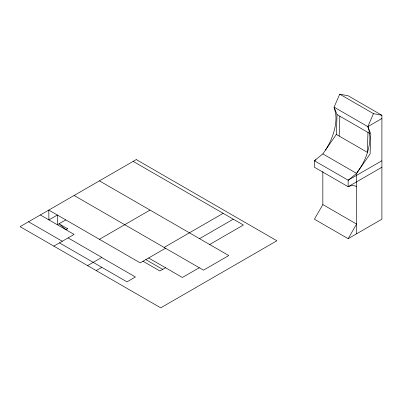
<?xml version="1.0" encoding="UTF-8"?>
<svg xmlns="http://www.w3.org/2000/svg" width="402" height="402" viewBox="0 0 402 402"><rect width="100%" height="100%" fill="white"/><g stroke="black" fill="none" stroke-linecap="round" stroke-linejoin="round"><path stroke-width="0.6" d="M356.589 186.719A18.115 10.457 -60 0 0 348.152 186.719L314.399 167.232L314.399 160.74L322.836 153.921L336.343 134.439L337.037 114.575L334.087 107.153L339.71 94.163L348.152 95.787L381.9 115.273L381.9 219.196L348.152 238.682L314.399 219.196L322.836 204.583L322.836 171.589M339.157 136.067L339.851 116.198M367.976 132.434L367.282 152.303L336.343 134.439M381.9 167.232L348.152 186.719L348.152 180.222L356.589 173.403L361.71 165.629A40.677 23.487 -60 0 0 369.86 136.64L368.88 129.66L367.835 126.64L373.463 113.645L381.9 115.273M348.152 238.682L356.589 224.07L322.836 204.583M356.589 233.808L356.589 173.403L370.096 153.926L370.79 134.057L367.835 126.64L334.087 107.153L335.7 113.585L335.966 117.223A41.617 24.025 -60 0 1 325.474 150.117M65.792 219.904L57.355 224.773L57.355 215.03L48.918 219.904L48.788 210.085L140.197 262.858L165.508 248.245M53.848 246.135L74.099 234.441L40.351 214.954M99.415 239.316L150.041 210.085M87.601 265.621L101.832 257.401L68.084 237.919M96.209 270.586L101.832 267.34M367.835 126.64L381.9 118.52M164.101 247.431L223.165 213.331M315.982 159.825L314.399 160.74L348.152 180.222L381.9 160.74M199.538 238.662L233.291 219.18M165.508 267.732L159.885 270.978L143.006 261.235M209.663 244.511L243.416 225.025L133.162 161.373M199.256 267.732L182.382 277.475L148.634 257.989M339.71 94.163L373.463 113.645M337.037 114.575L369.85 133.519M322.836 153.921L356.589 173.403M99.415 180.855L228.788 255.551L203.477 270.164L74.099 195.472M145.82 259.612L162.694 269.355M101.666 257.501L135.414 276.988L126.977 281.857L59.476 242.888M28.537 221.778L62.29 241.26M136.258 159.584L20.1 226.648L160.725 307.837L276.883 240.773L136.258 159.584M67.652 228.768L65.963 229.743L59.044 223.798L67.652 228.768"/></g></svg>
